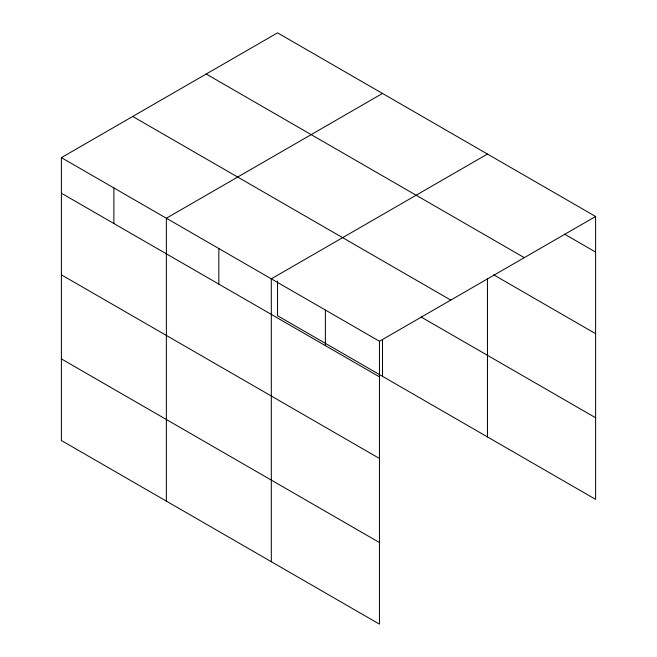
<?xml version="1.0" encoding="UTF-8"?>
<svg xmlns="http://www.w3.org/2000/svg" width="657" height="657" viewBox="0 0 657 657"><rect width="100%" height="100%" fill="white"/><g stroke="black" fill="none" stroke-linecap="round" stroke-linejoin="round"><path stroke-width="0.99" d="M61.397 157.639L379.459 341.27L379.459 624.15L61.397 440.519L61.397 157.639L277.541 32.85L595.603 216.482L595.603 499.361L277.541 315.73L277.541 281.048M382.497 93.45L166.361 218.239L166.361 501.119M487.461 154.05L271.316 278.831L271.316 561.719M379.459 341.27L595.603 216.482M564.577 234.155L595.603 252.066M206.216 74.027L524.278 257.659M493.662 274.823L595.603 333.674M132.722 116.461L450.784 300.093M420.989 316.945L595.603 417.753M61.397 193.224L379.459 376.855M61.397 274.831L379.459 458.463M61.397 358.911L379.459 542.542M487.461 278.42L487.461 436.93M382.497 339.603L382.497 376.33M325.387 310.055L325.387 345.639M218.838 248.535L218.838 284.12M113.883 187.935L113.883 223.528"/></g></svg>
